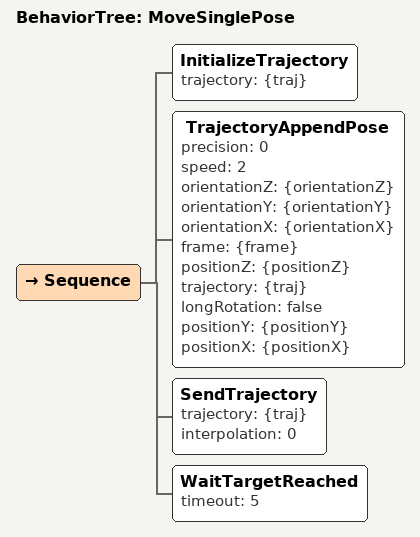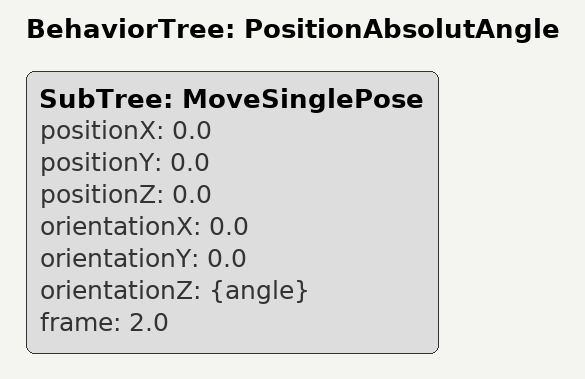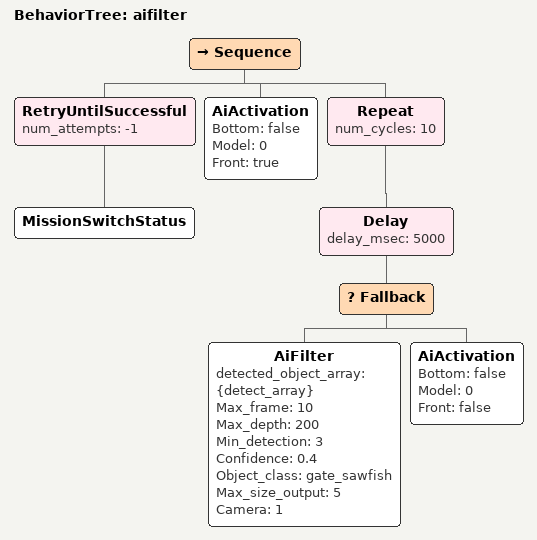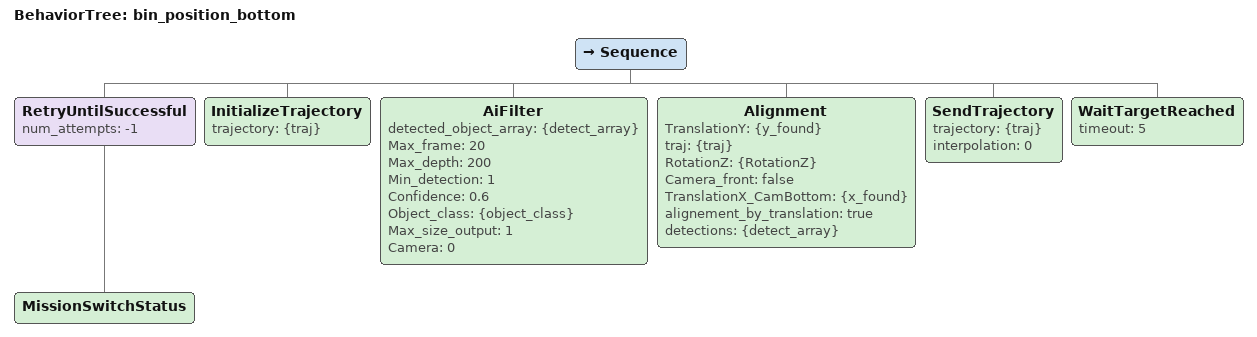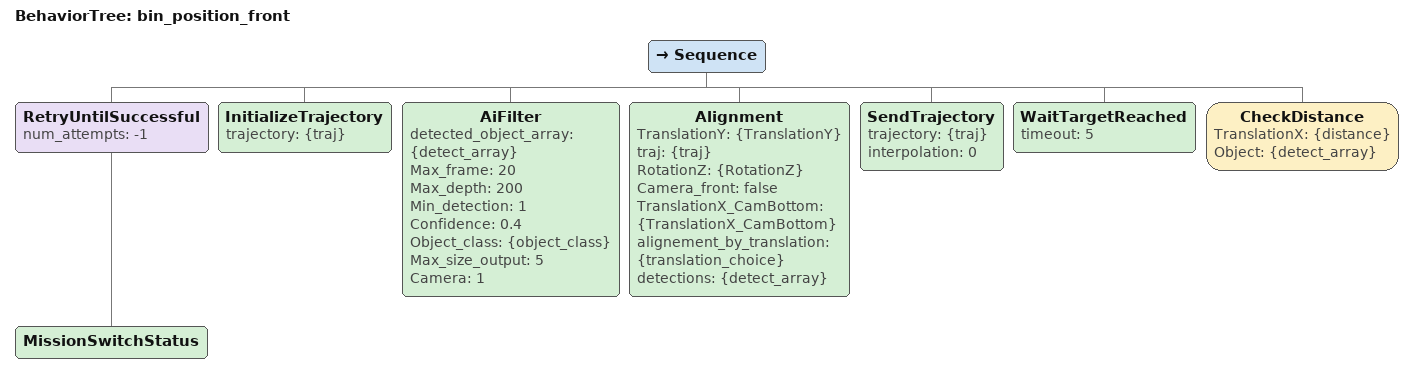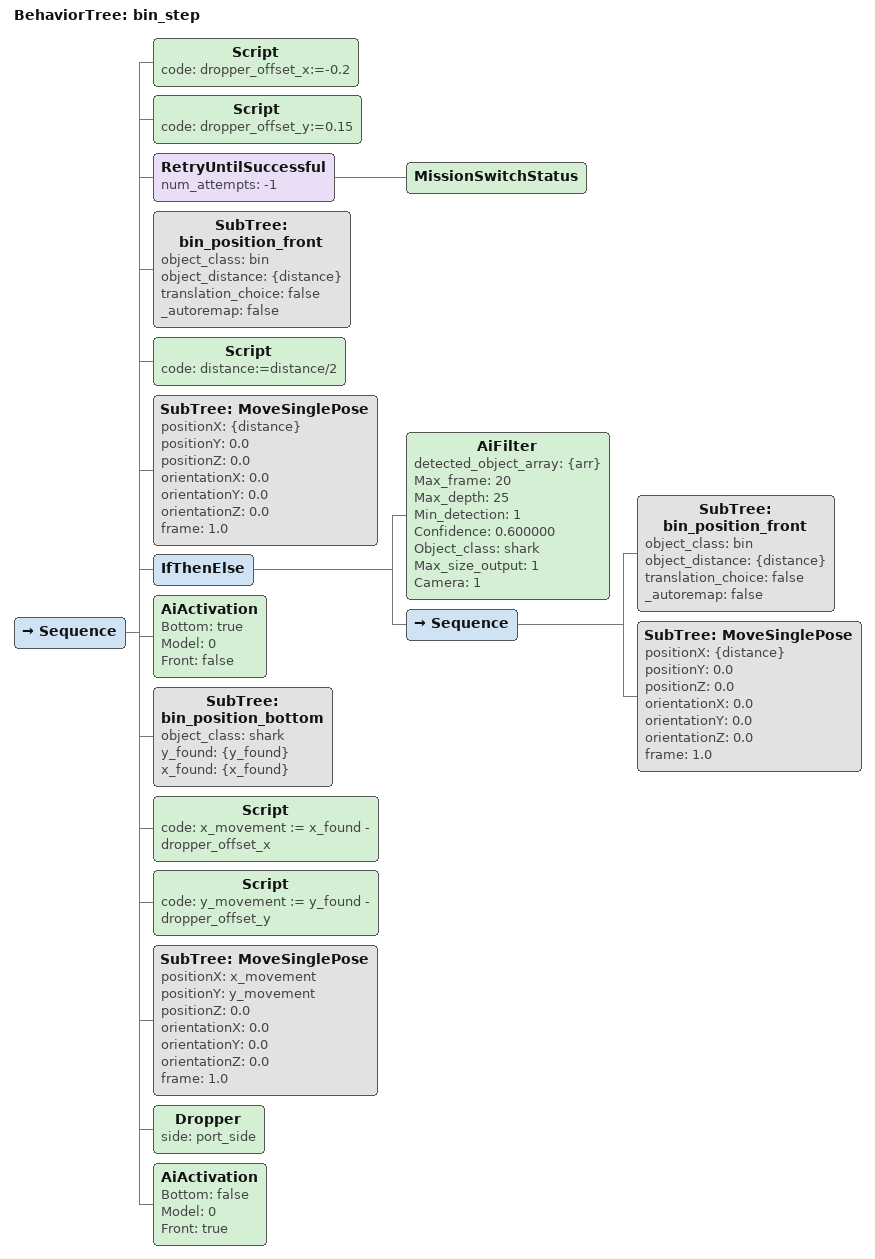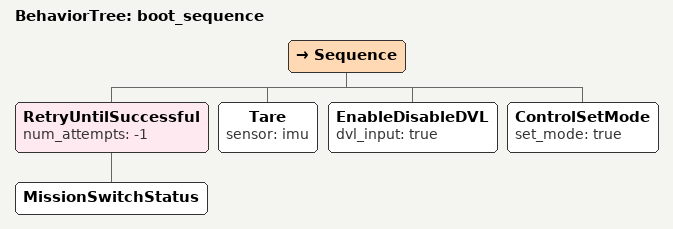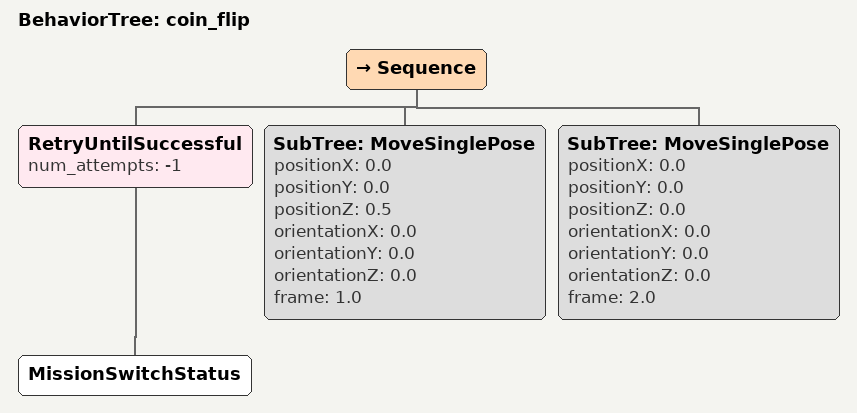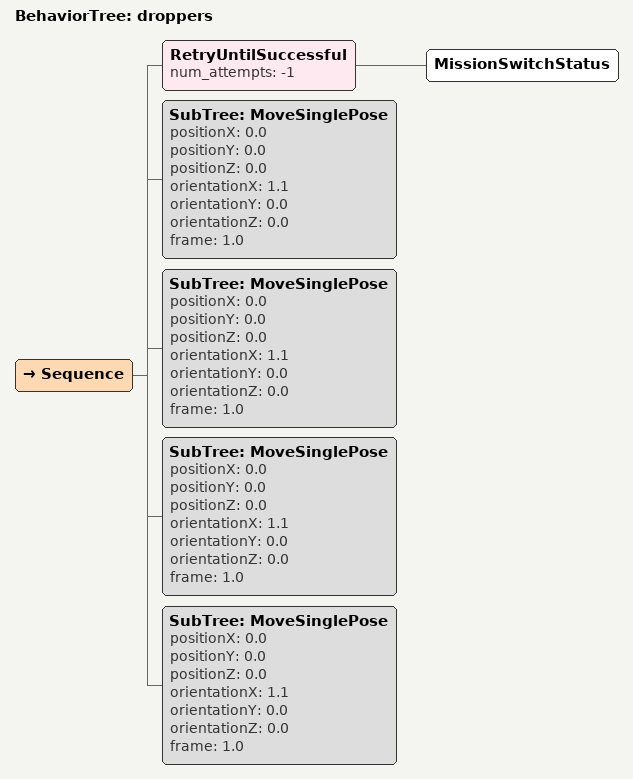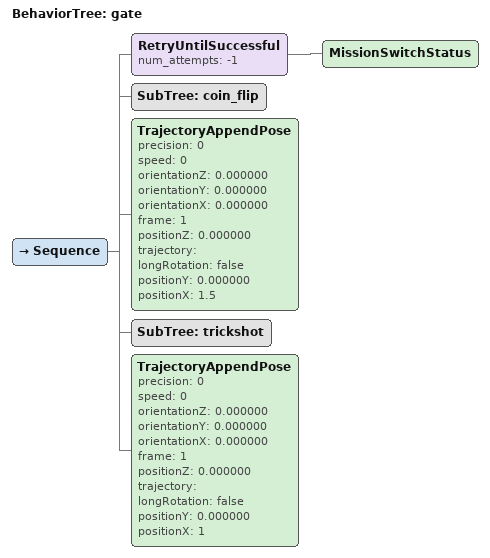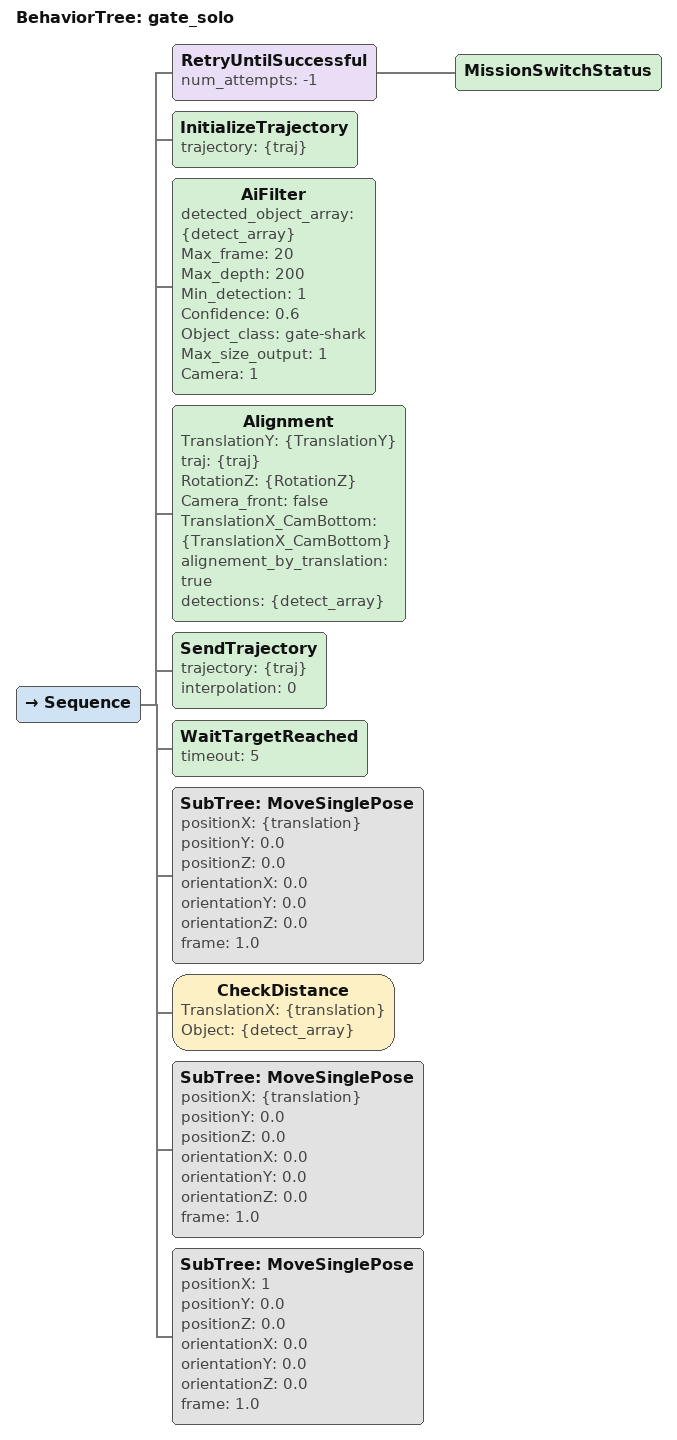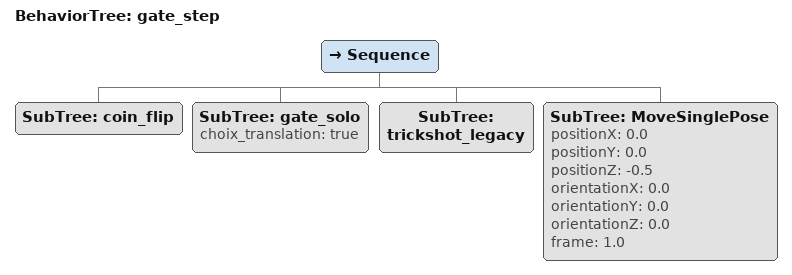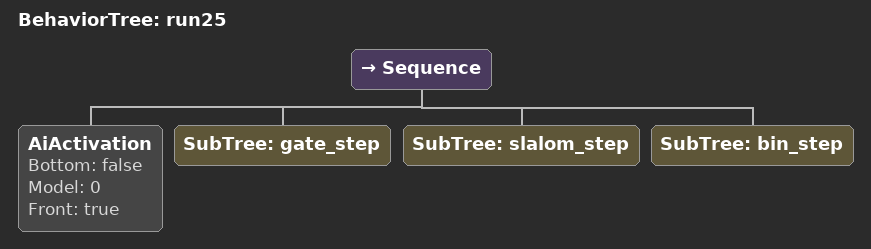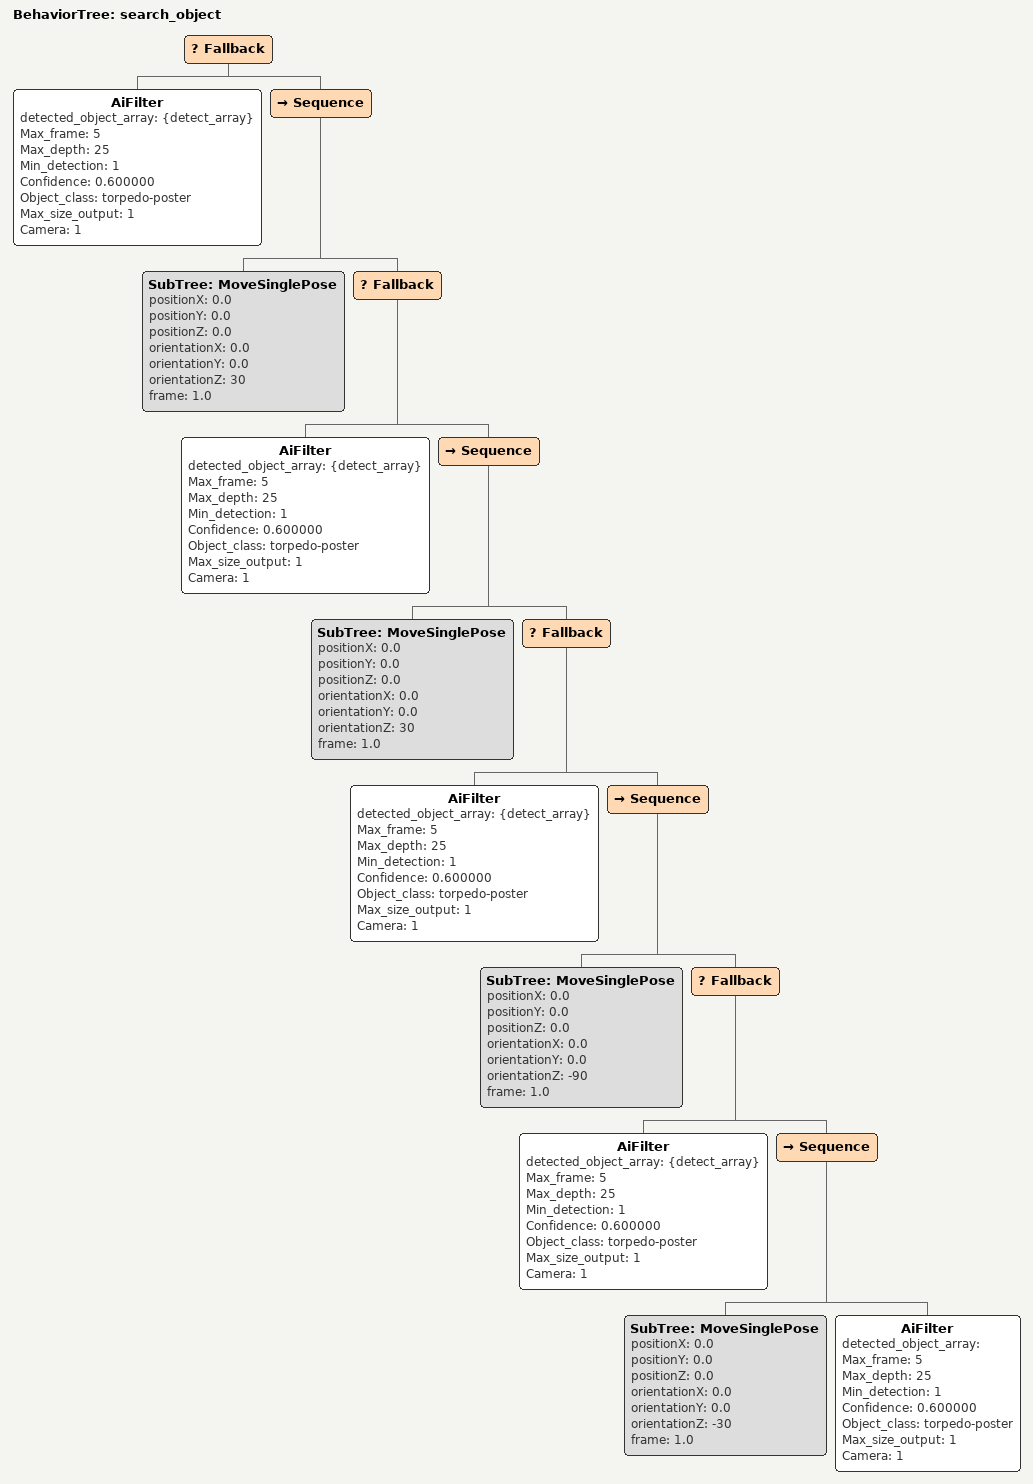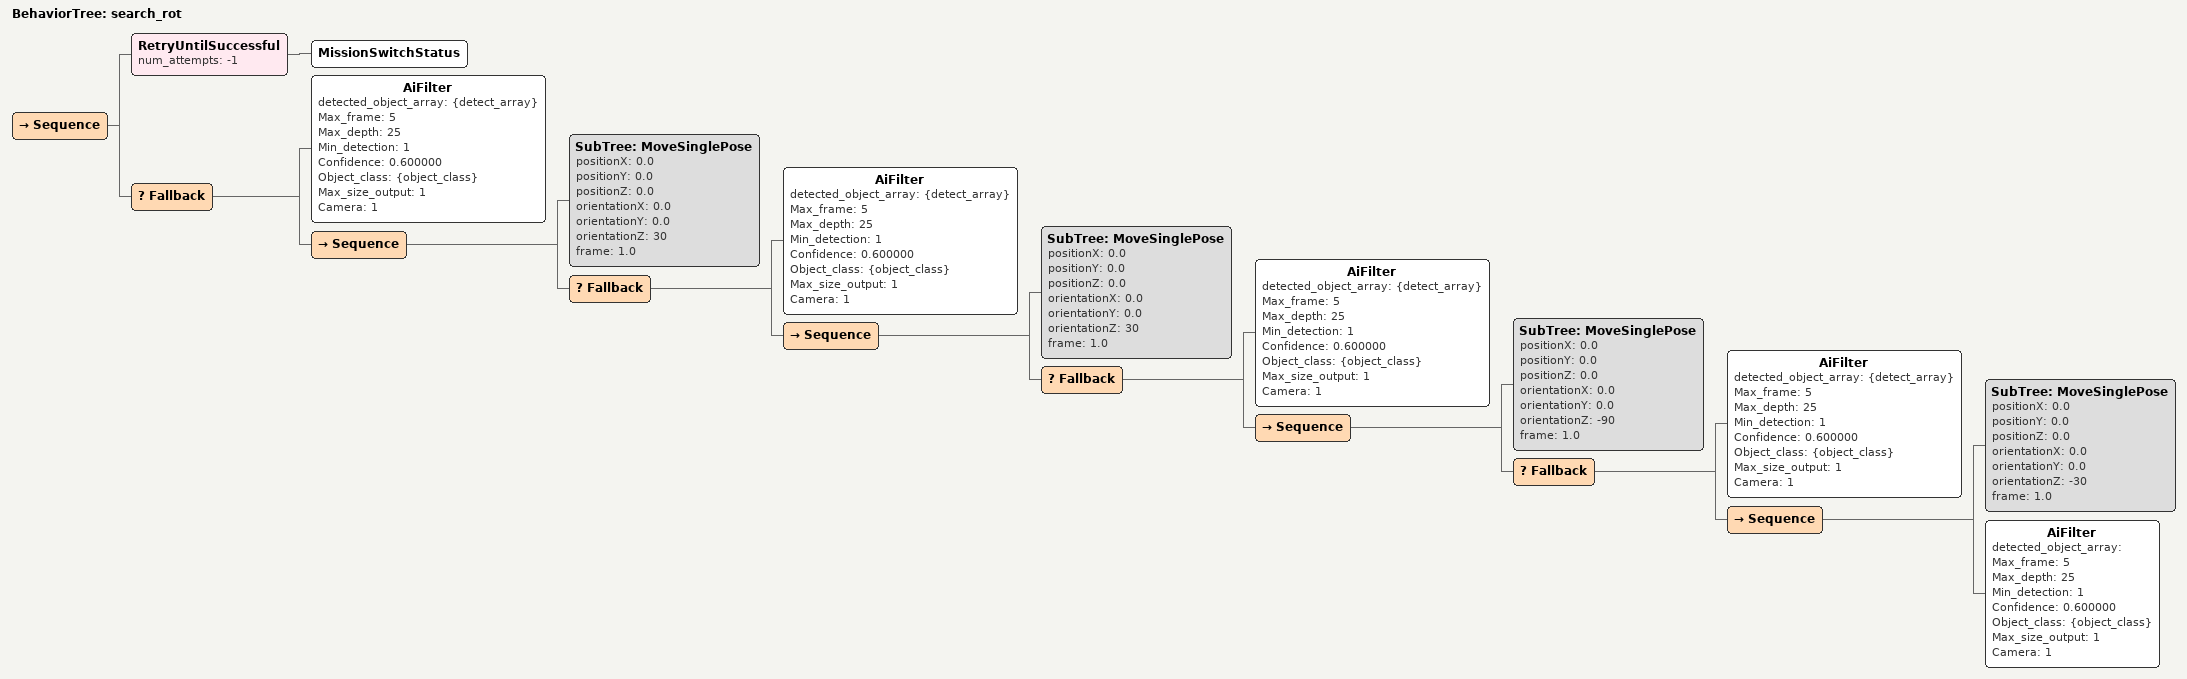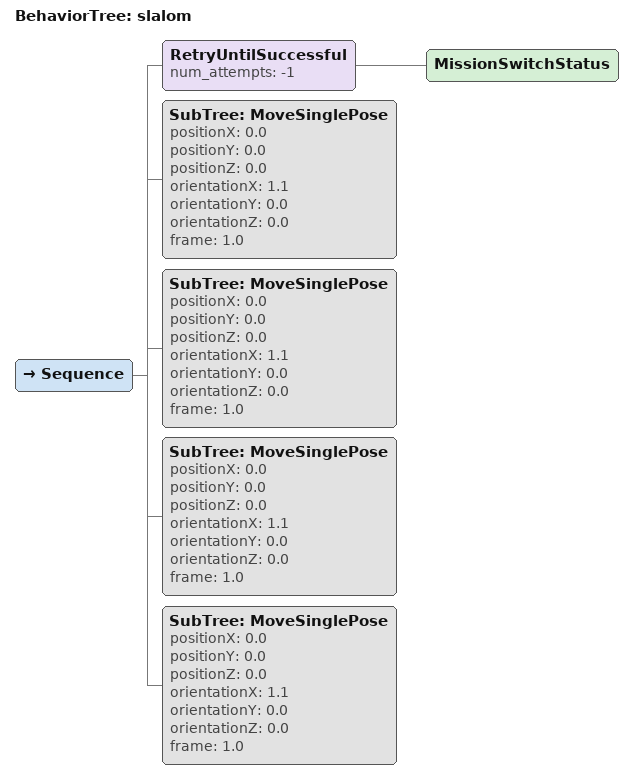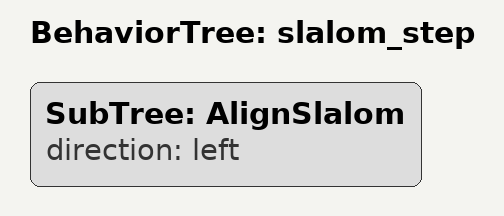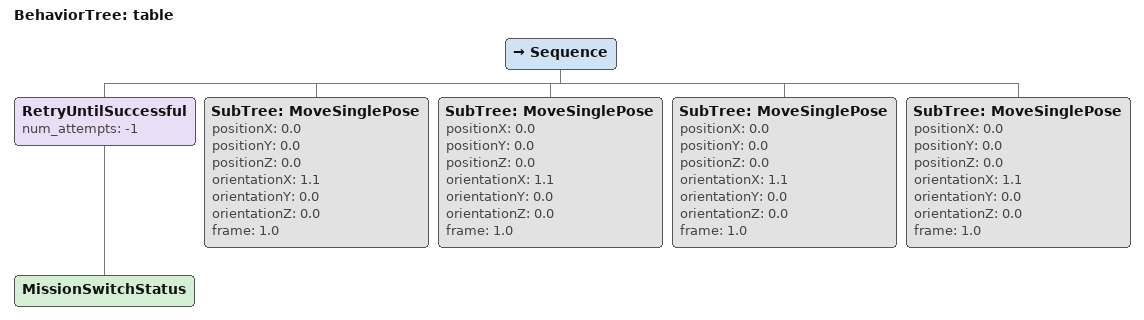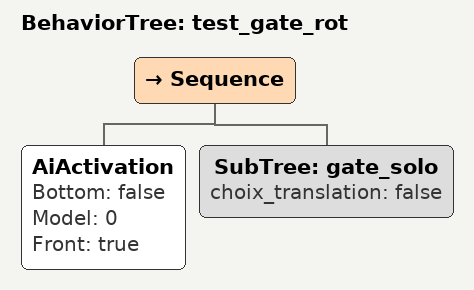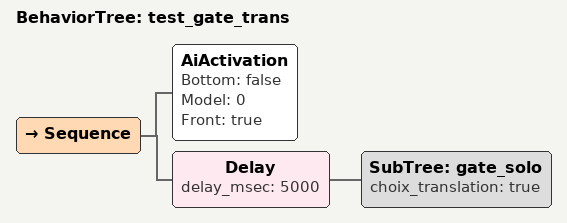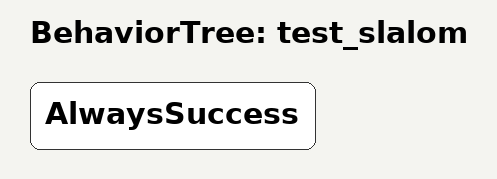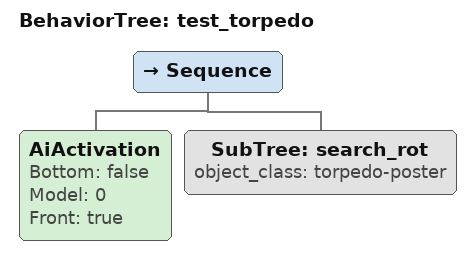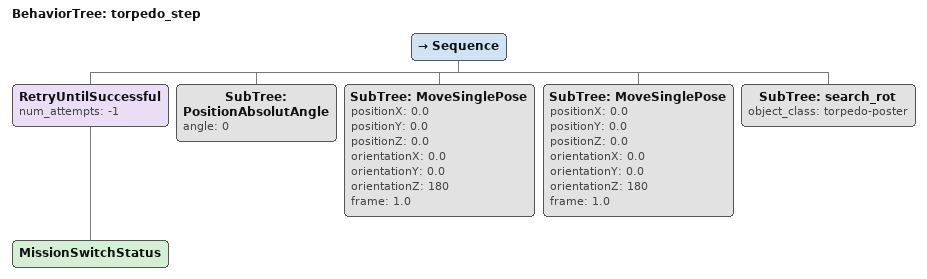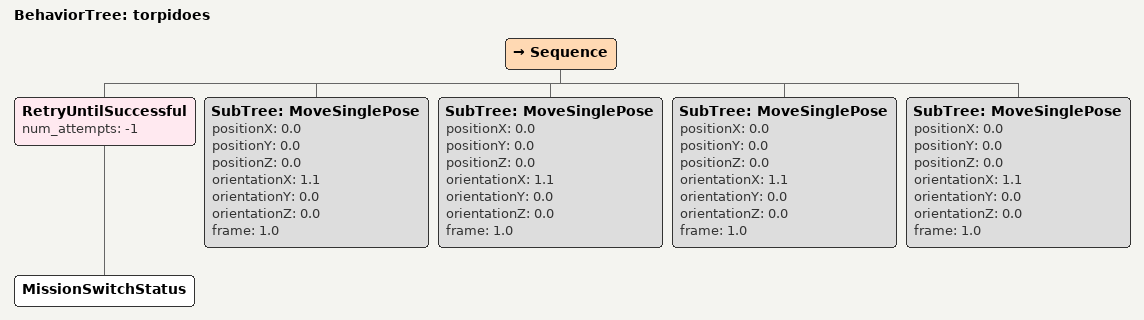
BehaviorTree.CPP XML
<BehaviorTree ID="MoveSinglePose">
  <Sequence>
    <InitializeTrajectory trajectory="{traj}"/>
    <TrajectoryAppendPose precision="0" speed="2" orientationZ="{orientationZ}" orientationY="{orientationY}" orientationX="{orientationX}" frame="{frame}" positionZ="{positionZ}" trajectory="{traj}" longRotation="false" positionY="{positionY}" positionX="{positionX}"/>
    <SendTrajectory trajectory="{traj}" interpolation="0"/>
    <WaitTargetReached timeout="5"/>
  </Sequence>
</BehaviorTree>

<BehaviorTree ID="PositionAbsolutAngle">
  <SubTree ID="MoveSinglePose" positionX="0.0" positionY="0.0" positionZ="0.0" orientationX="0.0" orientationY="0.0" orientationZ="{angle}" frame="2.0"/>
</BehaviorTree>

<BehaviorTree ID="aifilter">
  <Sequence>
    <RetryUntilSuccessful num_attempts="-1">
      <MissionSwitchStatus/>
    </RetryUntilSuccessful>
    <AiActivation Bottom="false" Model="0" Front="true"/>
    <Repeat num_cycles="10">
      <Delay delay_msec="5000">
        <Fallback>
          <AiFilter detected_object_array="{detect_array}" Max_frame="10" Max_depth="200" Min_detection="3" Confidence="0.4" Object_class="gate_sawfish" Max_size_output="5" Camera="1"/>
          <AiActivation Bottom="false" Model="0" Front="false"/>
        </Fallback>
      </Delay>
    </Repeat>
  </Sequence>
</BehaviorTree>

<BehaviorTree ID="bin_position_bottom">
  <Sequence>
    <RetryUntilSuccessful num_attempts="-1">
      <MissionSwitchStatus/>
    </RetryUntilSuccessful>
    <InitializeTrajectory trajectory="{traj}"/>
    <AiFilter detected_object_array="{detect_array}" Max_frame="20" Max_depth="200" Min_detection="1" Confidence="0.6" Object_class="{object_class}" Max_size_output="1" Camera="0"/>
    <Alignment TranslationY="{y_found}" traj="{traj}" RotationZ="{RotationZ}" Camera_front="false" TranslationX_CamBottom="{x_found}" alignement_by_translation="true" detections="{detect_array}"/>
    <SendTrajectory trajectory="{traj}" interpolation="0"/>
    <WaitTargetReached timeout="5"/>
  </Sequence>
</BehaviorTree>

<BehaviorTree ID="bin_position_front">
  <Sequence>
    <RetryUntilSuccessful num_attempts="-1">
      <MissionSwitchStatus/>
    </RetryUntilSuccessful>
    <InitializeTrajectory trajectory="{traj}"/>
    <AiFilter detected_object_array="{detect_array}" Max_frame="20" Max_depth="200" Min_detection="1" Confidence="0.4" Object_class="{object_class}" Max_size_output="5" Camera="1"/>
    <Alignment TranslationY="{TranslationY}" traj="{traj}" RotationZ="{RotationZ}" Camera_front="false" TranslationX_CamBottom="{TranslationX_CamBottom}" alignement_by_translation="{translation_choice}" detections="{detect_array}"/>
    <SendTrajectory trajectory="{traj}" interpolation="0"/>
    <WaitTargetReached timeout="5"/>
    <CheckDistance TranslationX="{distance}" Object="{detect_array}"/>
  </Sequence>
</BehaviorTree>

<BehaviorTree ID="bin_step">
  <Sequence>
    <Script code="dropper_offset_x:=-0.2"/>
    <Script code="dropper_offset_y:=0.15"/>
    <RetryUntilSuccessful num_attempts="-1">
      <MissionSwitchStatus/>
    </RetryUntilSuccessful>
    <SubTree ID="bin_position_front" object_class="bin" object_distance="{distance}" translation_choice="false" _autoremap="false"/>
    <Script code="distance:=distance/2"/>
    <SubTree ID="MoveSinglePose" positionX="{distance}" positionY="0.0" positionZ="0.0" orientationX="0.0" orientationY="0.0" orientationZ="0.0" frame="1.0"/>
    <IfThenElse>
      <AiFilter detected_object_array="{arr}" Max_frame="20" Max_depth="25" Min_detection="1" Confidence="0.600000" Object_class="shark" Max_size_output="1" Camera="1"/>
      <Sequence>
        <SubTree ID="bin_position_front" object_class="bin" object_distance="{distance}" translation_choice="false" _autoremap="false"/>
        <SubTree ID="MoveSinglePose" positionX="{distance}" positionY="0.0" positionZ="0.0" orientationX="0.0" orientationY="0.0" orientationZ="0.0" frame="1.0"/>
      </Sequence>
    </IfThenElse>
    <AiActivation Bottom="true" Model="0" Front="false"/>
    <SubTree ID="bin_position_bottom" object_class="shark" y_found="{y_found}" x_found="{x_found}"/>
    <Script code="x_movement := x_found - dropper_offset_x"/>
    <Script code="y_movement := y_found - dropper_offset_y"/>
    <SubTree ID="MoveSinglePose" positionX="x_movement" positionY="y_movement" positionZ="0.0" orientationX="0.0" orientationY="0.0" orientationZ="0.0" frame="1.0"/>
    <Dropper side="port_side"/>
    <AiActivation Bottom="false" Model="0" Front="true"/>
  </Sequence>
</BehaviorTree>

<BehaviorTree ID="boot_sequence">
  <Sequence>
    <RetryUntilSuccessful num_attempts="-1">
      <MissionSwitchStatus/>
    </RetryUntilSuccessful>
    <Tare sensor="imu"/>
    <EnableDisableDVL dvl_input="true"/>
    <ControlSetMode set_mode="true"/>
  </Sequence>
</BehaviorTree>

<BehaviorTree ID="coin_flip">
  <Sequence>
    <RetryUntilSuccessful num_attempts="-1">
      <MissionSwitchStatus/>
    </RetryUntilSuccessful>
    <SubTree ID="MoveSinglePose" positionX="0.0" positionY="0.0" positionZ="0.5" orientationX="0.0" orientationY="0.0" orientationZ="0.0" frame="1.0"/>
    <SubTree ID="MoveSinglePose" positionX="0.0" positionY="0.0" positionZ="0.0" orientationX="0.0" orientationY="0.0" orientationZ="0.0" frame="2.0"/>
  </Sequence>
</BehaviorTree>

<BehaviorTree ID="droppers">
  <Sequence>
    <RetryUntilSuccessful num_attempts="-1">
      <MissionSwitchStatus/>
    </RetryUntilSuccessful>
    <SubTree ID="MoveSinglePose" positionX="0.0" positionY="0.0" positionZ="0.0" orientationX="1.1" orientationY="0.0" orientationZ="0.0" frame="1.0"/>
    <SubTree ID="MoveSinglePose" positionX="0.0" positionY="0.0" positionZ="0.0" orientationX="1.1" orientationY="0.0" orientationZ="0.0" frame="1.0"/>
    <SubTree ID="MoveSinglePose" positionX="0.0" positionY="0.0" positionZ="0.0" orientationX="1.1" orientationY="0.0" orientationZ="0.0" frame="1.0"/>
    <SubTree ID="MoveSinglePose" positionX="0.0" positionY="0.0" positionZ="0.0" orientationX="1.1" orientationY="0.0" orientationZ="0.0" frame="1.0"/>
  </Sequence>
</BehaviorTree>

<BehaviorTree ID="gate">
  <Sequence>
    <RetryUntilSuccessful num_attempts="-1">
      <MissionSwitchStatus/>
    </RetryUntilSuccessful>
    <SubTree ID="coin_flip"/>
    <TrajectoryAppendPose precision="0" speed="0" orientationZ="0.000000" orientationY="0.000000" orientationX="0.000000" frame="1" positionZ="0.000000" trajectory="" longRotation="false" positionY="0.000000" positionX="1.5"/>
    <SubTree ID="trickshot"/>
    <TrajectoryAppendPose precision="0" speed="0" orientationZ="0.000000" orientationY="0.000000" orientationX="0.000000" frame="1" positionZ="0.000000" trajectory="" longRotation="false" positionY="0.000000" positionX="1"/>
  </Sequence>
</BehaviorTree>

<BehaviorTree ID="gate_solo">
  <Sequence>
    <RetryUntilSuccessful num_attempts="-1">
      <MissionSwitchStatus/>
    </RetryUntilSuccessful>
    <InitializeTrajectory trajectory="{traj}"/>
    <AiFilter detected_object_array="{detect_array}" Max_frame="20" Max_depth="200" Min_detection="1" Confidence="0.6" Object_class="gate-shark" Max_size_output="1" Camera="1"/>
    <Alignment TranslationY="{TranslationY}" traj="{traj}" RotationZ="{RotationZ}" Camera_front="false" TranslationX_CamBottom="{TranslationX_CamBottom}" alignement_by_translation="true" detections="{detect_array}"/>
    <SendTrajectory trajectory="{traj}" interpolation="0"/>
    <WaitTargetReached timeout="5"/>
    <SubTree ID="MoveSinglePose" positionX="{translation}" positionY="0.0" positionZ="0.0" orientationX="0.0" orientationY="0.0" orientationZ="0.0" frame="1.0"/>
    <CheckDistance TranslationX="{translation}" Object="{detect_array}"/>
    <SubTree ID="MoveSinglePose" positionX="{translation}" positionY="0.0" positionZ="0.0" orientationX="0.0" orientationY="0.0" orientationZ="0.0" frame="1.0"/>
    <SubTree ID="MoveSinglePose" positionX="1" positionY="0.0" positionZ="0.0" orientationX="0.0" orientationY="0.0" orientationZ="0.0" frame="1.0"/>
  </Sequence>
</BehaviorTree>

<BehaviorTree ID="gate_step">
  <Sequence>
    <SubTree ID="coin_flip"/>
    <SubTree ID="gate_solo" choix_translation="true"/>
    <SubTree ID="trickshot_legacy"/>
    <SubTree ID="MoveSinglePose" positionX="0.0" positionY="0.0" positionZ="-0.5" orientationX="0.0" orientationY="0.0" orientationZ="0.0" frame="1.0"/>
  </Sequence>
</BehaviorTree>

<BehaviorTree ID="run25">
  <Sequence>
    <AiActivation Bottom="false" Model="0" Front="true"/>
    <SubTree ID="gate_step"/>
    <SubTree ID="slalom_step"/>
    <SubTree ID="bin_step"/>
  </Sequence>
</BehaviorTree>

<BehaviorTree ID="search_object">
  <Fallback>
    <AiFilter detected_object_array="{detect_array}" Max_frame="5" Max_depth="25" Min_detection="1" Confidence="0.600000" Object_class="torpedo-poster" Max_size_output="1" Camera="1"/>
    <Sequence>
      <SubTree ID="MoveSinglePose" positionX="0.0" positionY="0.0" positionZ="0.0" orientationX="0.0" orientationY="0.0" orientationZ="30" frame="1.0"/>
      <Fallback>
        <AiFilter detected_object_array="{detect_array}" Max_frame="5" Max_depth="25" Min_detection="1" Confidence="0.600000" Object_class="torpedo-poster" Max_size_output="1" Camera="1"/>
        <Sequence>
          <SubTree ID="MoveSinglePose" positionX="0.0" positionY="0.0" positionZ="0.0" orientationX="0.0" orientationY="0.0" orientationZ="30" frame="1.0"/>
          <Fallback>
            <AiFilter detected_object_array="{detect_array}" Max_frame="5" Max_depth="25" Min_detection="1" Confidence="0.600000" Object_class="torpedo-poster" Max_size_output="1" Camera="1"/>
            <Sequence>
              <SubTree ID="MoveSinglePose" positionX="0.0" positionY="0.0" positionZ="0.0" orientationX="0.0" orientationY="0.0" orientationZ="-90" frame="1.0"/>
              <Fallback>
                <AiFilter detected_object_array="{detect_array}" Max_frame="5" Max_depth="25" Min_detection="1" Confidence="0.600000" Object_class="torpedo-poster" Max_size_output="1" Camera="1"/>
                <Sequence>
                  <SubTree ID="MoveSinglePose" positionX="0.0" positionY="0.0" positionZ="0.0" orientationX="0.0" orientationY="0.0" orientationZ="-30" frame="1.0"/>
                  <AiFilter detected_object_array="" Max_frame="5" Max_depth="25" Min_detection="1" Confidence="0.600000" Object_class="torpedo-poster" Max_size_output="1" Camera="1"/>
                </Sequence>
              </Fallback>
            </Sequence>
          </Fallback>
        </Sequence>
      </Fallback>
    </Sequence>
  </Fallback>
</BehaviorTree>

<BehaviorTree ID="search_rot">
  <Sequence>
    <RetryUntilSuccessful num_attempts="-1">
      <MissionSwitchStatus/>
    </RetryUntilSuccessful>
    <Fallback>
      <AiFilter detected_object_array="{detect_array}" Max_frame="5" Max_depth="25" Min_detection="1" Confidence="0.600000" Object_class="{object_class}" Max_size_output="1" Camera="1"/>
      <Sequence>
        <SubTree ID="MoveSinglePose" positionX="0.0" positionY="0.0" positionZ="0.0" orientationX="0.0" orientationY="0.0" orientationZ="30" frame="1.0"/>
        <Fallback>
          <AiFilter detected_object_array="{detect_array}" Max_frame="5" Max_depth="25" Min_detection="1" Confidence="0.600000" Object_class="{object_class}" Max_size_output="1" Camera="1"/>
          <Sequence>
            <SubTree ID="MoveSinglePose" positionX="0.0" positionY="0.0" positionZ="0.0" orientationX="0.0" orientationY="0.0" orientationZ="30" frame="1.0"/>
            <Fallback>
              <AiFilter detected_object_array="{detect_array}" Max_frame="5" Max_depth="25" Min_detection="1" Confidence="0.600000" Object_class="{object_class}" Max_size_output="1" Camera="1"/>
              <Sequence>
                <SubTree ID="MoveSinglePose" positionX="0.0" positionY="0.0" positionZ="0.0" orientationX="0.0" orientationY="0.0" orientationZ="-90" frame="1.0"/>
                <Fallback>
                  <AiFilter detected_object_array="{detect_array}" Max_frame="5" Max_depth="25" Min_detection="1" Confidence="0.600000" Object_class="{object_class}" Max_size_output="1" Camera="1"/>
                  <Sequence>
                    <SubTree ID="MoveSinglePose" positionX="0.0" positionY="0.0" positionZ="0.0" orientationX="0.0" orientationY="0.0" orientationZ="-30" frame="1.0"/>
                    <AiFilter detected_object_array="" Max_frame="5" Max_depth="25" Min_detection="1" Confidence="0.600000" Object_class="{object_class}" Max_size_output="1" Camera="1"/>
                  </Sequence>
                </Fallback>
              </Sequence>
            </Fallback>
          </Sequence>
        </Fallback>
      </Sequence>
    </Fallback>
  </Sequence>
</BehaviorTree>

<BehaviorTree ID="slalom">
  <Sequence>
    <RetryUntilSuccessful num_attempts="-1">
      <MissionSwitchStatus/>
    </RetryUntilSuccessful>
    <SubTree ID="MoveSinglePose" positionX="0.0" positionY="0.0" positionZ="0.0" orientationX="1.1" orientationY="0.0" orientationZ="0.0" frame="1.0"/>
    <SubTree ID="MoveSinglePose" positionX="0.0" positionY="0.0" positionZ="0.0" orientationX="1.1" orientationY="0.0" orientationZ="0.0" frame="1.0"/>
    <SubTree ID="MoveSinglePose" positionX="0.0" positionY="0.0" positionZ="0.0" orientationX="1.1" orientationY="0.0" orientationZ="0.0" frame="1.0"/>
    <SubTree ID="MoveSinglePose" positionX="0.0" positionY="0.0" positionZ="0.0" orientationX="1.1" orientationY="0.0" orientationZ="0.0" frame="1.0"/>
  </Sequence>
</BehaviorTree>

<BehaviorTree ID="slalom_step">
  <SubTree ID="AlignSlalom" direction="left"/>
</BehaviorTree>

<BehaviorTree ID="table">
  <Sequence>
    <RetryUntilSuccessful num_attempts="-1">
      <MissionSwitchStatus/>
    </RetryUntilSuccessful>
    <SubTree ID="MoveSinglePose" positionX="0.0" positionY="0.0" positionZ="0.0" orientationX="1.1" orientationY="0.0" orientationZ="0.0" frame="1.0"/>
    <SubTree ID="MoveSinglePose" positionX="0.0" positionY="0.0" positionZ="0.0" orientationX="1.1" orientationY="0.0" orientationZ="0.0" frame="1.0"/>
    <SubTree ID="MoveSinglePose" positionX="0.0" positionY="0.0" positionZ="0.0" orientationX="1.1" orientationY="0.0" orientationZ="0.0" frame="1.0"/>
    <SubTree ID="MoveSinglePose" positionX="0.0" positionY="0.0" positionZ="0.0" orientationX="1.1" orientationY="0.0" orientationZ="0.0" frame="1.0"/>
  </Sequence>
</BehaviorTree>

<BehaviorTree ID="test_gate_rot">
  <Sequence>
    <AiActivation Bottom="false" Model="0" Front="true"/>
    <SubTree ID="gate_solo" choix_translation="false"/>
  </Sequence>
</BehaviorTree>

<BehaviorTree ID="test_gate_trans">
  <Sequence>
    <AiActivation Bottom="false" Model="0" Front="true"/>
    <Delay delay_msec="5000">
      <SubTree ID="gate_solo" choix_translation="true"/>
    </Delay>
  </Sequence>
</BehaviorTree>

<BehaviorTree ID="test_slalom">
  <AlwaysSuccess/>
</BehaviorTree>

<BehaviorTree ID="test_torpedo">
  <Sequence>
    <AiActivation Bottom="false" Model="0" Front="true"/>
    <SubTree ID="search_rot" object_class="torpedo-poster"/>
  </Sequence>
</BehaviorTree>

<BehaviorTree ID="torpedo_step">
  <Sequence>
    <RetryUntilSuccessful num_attempts="-1">
      <MissionSwitchStatus/>
    </RetryUntilSuccessful>
    <SubTree ID="PositionAbsolutAngle" angle="0"/>
    <SubTree ID="MoveSinglePose" positionX="0.0" positionY="0.0" positionZ="0.0" orientationX="0.0" orientationY="0.0" orientationZ="180" frame="1.0"/>
    <SubTree ID="MoveSinglePose" positionX="0.0" positionY="0.0" positionZ="0.0" orientationX="0.0" orientationY="0.0" orientationZ="180" frame="1.0"/>
    <SubTree ID="search_rot" object_class="torpedo-poster"/>
  </Sequence>
</BehaviorTree>

<BehaviorTree ID="torpidoes">
  <Sequence>
    <RetryUntilSuccessful num_attempts="-1">
      <MissionSwitchStatus/>
    </RetryUntilSuccessful>
    <SubTree ID="MoveSinglePose" positionX="0.0" positionY="0.0" positionZ="0.0" orientationX="1.1" orientationY="0.0" orientationZ="0.0" frame="1.0"/>
    <SubTree ID="MoveSinglePose" positionX="0.0" positionY="0.0" positionZ="0.0" orientationX="1.1" orientationY="0.0" orientationZ="0.0" frame="1.0"/>
    <SubTree ID="MoveSinglePose" positionX="0.0" positionY="0.0" positionZ="0.0" orientationX="1.1" orientationY="0.0" orientationZ="0.0" frame="1.0"/>
    <SubTree ID="MoveSinglePose" positionX="0.0" positionY="0.0" positionZ="0.0" orientationX="1.1" orientationY="0.0" orientationZ="0.0" frame="1.0"/>
  </Sequence>
</BehaviorTree>
